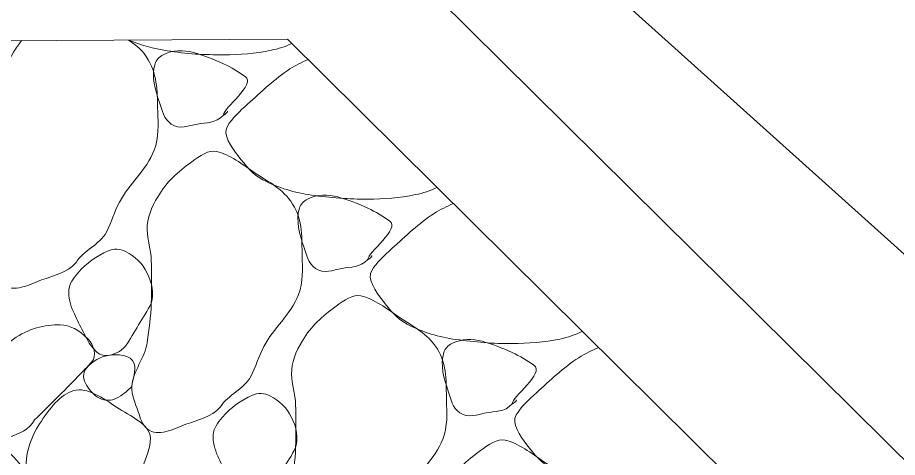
# Model space of a CAD drawing. Header units: feet. Extents: x 47819 to 50150, y 49272 to 50730.
# Drawn here: x 49398.87 to 49405.77, y 50345.95 to 50349.41 of the extents above; entities that cross this region are included whole.
import ezdxf

# ---------------------------------------------------------------- set-up
doc = ezdxf.new("R2010")
doc.units = ezdxf.units.FT
doc.header["$MEASUREMENT"] = 0
doc.layers.add('Level 30', color=1, linetype='Continuous', lineweight=0)
doc.layers.add('Level 45', color=1, linetype='Continuous', lineweight=0)

msp = doc.modelspace()

# ---------------------------------------------------------------- linework, layer by layer
at = {"layer": 'Level 30', "color": 5, "linetype": 'Continuous', "lineweight": 0}
msp.add_line((49414.4617, 50339.7862), (49402.8005, 50350.2676), dxfattribs=at)
at = {"layer": 'Level 30', "color": 1, "linetype": 'Continuous', "lineweight": 0}
for points, knots in [([(49399.3263, 50347.4845), (49399.2489, 50347.3998), (49399.1498, 50347.3817), (49399.0541, 50347.3466), (49398.9581, 50347.3114), (49398.8346, 50347.2416), (49398.75, 50347.3112), (49398.7081, 50347.3458), (49398.6975, 50347.3966), (49398.6793, 50347.4456), (49398.6549, 50347.5114), (49398.627, 50347.5786), (49398.6298, 50347.6436), (49398.6349, 50347.7602), (49398.7333, 50347.8695), (49398.75, 50347.99), (49398.7642, 50348.0917), (49398.7779, 50348.1946), (49398.7819, 50348.2976), (49398.7862, 50348.4107), (49398.7847, 50348.524), (49398.7819, 50348.637), (49398.7799, 50348.7166), (49398.7489, 50348.7952), (49398.75, 50348.8739), (49398.7513, 50348.9646), (49398.7849, 50349.0543), (49398.8349, 50349.1355), (49398.8548, 50349.1679), (49398.8749, 50349.1968), (49398.8979, 50349.2252)], [0, 0, 0, 0, 0.117092, 0.117092, 0.117092, 0.234546, 0.234546, 0.234546, 0.2928, 0.2928, 0.2928, 0.371108, 0.371108, 0.371108, 0.511828, 0.511828, 0.511828, 0.630482, 0.630482, 0.630482, 0.760715, 0.760715, 0.760715, 0.852423, 0.852423, 0.852423, 0.957959, 0.957959, 0.957959, 1, 1, 1, 1]), ([(49399.7368, 50349.2294), (49399.7969, 50349.1878), (49399.8519, 50349.1455), (49399.892, 50349.0754), (49399.9678, 50348.9429), (49399.9615, 50348.8054), (49399.9663, 50348.6689), (49399.9698, 50348.568), (49399.9772, 50348.4641), (49399.938, 50348.3648), (49399.8751, 50348.2057), (49399.7409, 50348.1), (49399.6657, 50347.9582), (49399.6261, 50347.8834), (49399.6023, 50347.7962), (49399.5632, 50347.7213), (49399.5125, 50347.6242), (49399.3812, 50347.5771), (49399.3263, 50347.4845)], [0, 0, 0, 0, 0.108235, 0.108235, 0.108235, 0.312873, 0.312873, 0.312873, 0.464067, 0.464067, 0.464067, 0.706335, 0.706335, 0.706335, 0.834135, 0.834135, 0.834135, 1, 1, 1, 1]), ([(49401.0185, 50349.2029), (49400.968, 50349.1768), (49400.9135, 50349.1614), (49400.8572, 50349.1497), (49400.7324, 50349.1237), (49400.6075, 50349.115), (49400.4824, 50349.1143), (49400.3352, 50349.1135), (49400.1876, 50349.12), (49400.0405, 50349.1462), (49399.9357, 50349.1648), (49399.833, 50349.1879), (49399.736, 50349.2294)], [0, 0, 0, 0, 0.130102, 0.130102, 0.130102, 0.41855, 0.41855, 0.41855, 0.758074, 0.758074, 0.758074, 1, 1, 1, 1]), ([(49400.4824, 50348.6406), (49400.4196, 50348.5732), (49400.3481, 50348.5834), (49400.2774, 50348.5699), (49400.2106, 50348.5571), (49400.136, 50348.5253), (49400.0723, 50348.5699), (49400.0124, 50348.6118), (49400.0018, 50348.6773), (49399.9804, 50348.7396), (49399.9465, 50348.8383), (49399.9149, 50348.946), (49399.945, 50349.0436), (49399.9544, 50349.074), (49399.9778, 50349.0986), (49400.0087, 50349.1143), (49400.0858, 50349.1535), (49400.1705, 50349.1534), (49400.2456, 50349.132), (49400.3255, 50349.1092), (49400.4038, 50349.08), (49400.4824, 50349.0436), (49400.5436, 50349.0153), (49400.6007, 50348.9798), (49400.6522, 50348.9446), (49400.7434, 50348.8823), (49400.4766, 50348.694), (49400.4824, 50348.6406), (49400.4832, 50348.6337), (49400.5272, 50348.6747), (49400.5143, 50348.6724)], [0, 0, 0, 0, 0.103475, 0.103475, 0.103475, 0.201297, 0.201297, 0.201297, 0.293367, 0.293367, 0.293367, 0.439391, 0.439391, 0.439391, 0.484772, 0.484772, 0.484772, 0.598088, 0.598088, 0.598088, 0.7187, 0.7187, 0.7187, 0.812423, 0.812423, 0.812423, 0.978533, 0.978533, 0.978533, 1, 1, 1, 1]), ([(49402.1593, 50348.0734), (49402.107, 50348.045), (49402.0497, 50348.0285), (49401.9907, 50348.0162), (49401.8659, 50347.9901), (49401.741, 50347.9823), (49401.6159, 50347.9808), (49401.4688, 50347.9792), (49401.3213, 50347.9921), (49401.174, 50348.0127), (49401.041, 50348.0313), (49400.9162, 50348.0675), (49400.7922, 50348.1329), (49400.7085, 50348.177), (49400.6562, 50348.2432), (49400.5977, 50348.3203), (49400.544, 50348.3911), (49400.4735, 50348.4878), (49400.5129, 50348.5536), (49400.5501, 50348.6159), (49400.6124, 50348.6732), (49400.672, 50348.7268), (49400.7813, 50348.8254), (49400.8816, 50348.9242), (49401.0043, 50349.0026), (49401.0498, 50349.0317), (49401.097, 50349.0561), (49401.1465, 50349.0761)], [0, 0, 0, 0, 0.064899, 0.064899, 0.064899, 0.202115, 0.202115, 0.202115, 0.363628, 0.363628, 0.363628, 0.50955, 0.50955, 0.50955, 0.607987, 0.607987, 0.607987, 0.698495, 0.698495, 0.698495, 0.784235, 0.784235, 0.784235, 0.941655, 0.941655, 0.941655, 1, 1, 1, 1]), ([(49400.4598, 50346.351), (49400.3824, 50346.2663), (49400.2833, 50346.2482), (49400.1876, 50346.2131), (49400.0916, 50346.1779), (49399.9681, 50346.1081), (49399.8835, 50346.1777), (49399.8416, 50346.2123), (49399.831, 50346.2631), (49399.8128, 50346.3121), (49399.7884, 50346.3779), (49399.7605, 50346.4452), (49399.7633, 50346.5101), (49399.7684, 50346.6267), (49399.8667, 50346.736), (49399.8835, 50346.8565), (49399.8977, 50346.9582), (49399.9114, 50347.0611), (49399.9153, 50347.1641), (49399.9197, 50347.2772), (49399.9182, 50347.3905), (49399.9153, 50347.5035), (49399.9133, 50347.5831), (49399.8852, 50347.6616), (49399.8835, 50347.7404), (49399.8816, 50347.8312), (49399.9165, 50347.9172), (49399.9684, 50348.0021), (49400.0401, 50348.1194), (49400.1199, 50348.1924), (49400.2335, 50348.2743), (49400.2966, 50348.3197), (49400.3656, 50348.3705), (49400.428, 50348.3556), (49400.5312, 50348.331), (49400.6316, 50348.2551), (49400.7321, 50348.1859), (49400.8421, 50348.1101), (49400.9484, 50348.0639), (49401.0255, 50347.942), (49401.109, 50347.8099), (49401.096, 50347.672), (49401.0998, 50347.5354), (49401.1025, 50347.4344), (49401.1107, 50347.3306), (49401.0715, 50347.2313), (49401.0086, 50347.0722), (49400.8744, 50346.9665), (49400.7992, 50346.8247), (49400.7596, 50346.75), (49400.7358, 50346.6627), (49400.6967, 50346.5878), (49400.646, 50346.4907), (49400.5147, 50346.4436), (49400.4598, 50346.351)], [0, 0, 0, 0, 0.054316, 0.054316, 0.054316, 0.108799, 0.108799, 0.108799, 0.135821, 0.135821, 0.135821, 0.172146, 0.172146, 0.172146, 0.237422, 0.237422, 0.237422, 0.292461, 0.292461, 0.292461, 0.352873, 0.352873, 0.352873, 0.395413, 0.395413, 0.395413, 0.444368, 0.444368, 0.444368, 0.51201, 0.51201, 0.51201, 0.549525, 0.549525, 0.549525, 0.611502, 0.611502, 0.611502, 0.679424, 0.679424, 0.679424, 0.752988, 0.752988, 0.752988, 0.80734, 0.80734, 0.80734, 0.894432, 0.894432, 0.894432, 0.940374, 0.940374, 0.940374, 1, 1, 1, 1]), ([(49401.6159, 50347.5071), (49401.5531, 50347.4397), (49401.4816, 50347.4499), (49401.4109, 50347.4364), (49401.3441, 50347.4236), (49401.2695, 50347.3918), (49401.2058, 50347.4364), (49401.1459, 50347.4783), (49401.1352, 50347.5438), (49401.1139, 50347.6061), (49401.08, 50347.7049), (49401.0484, 50347.8125), (49401.0785, 50347.9101), (49401.0879, 50347.9405), (49401.1113, 50347.9651), (49401.1422, 50347.9808), (49401.2193, 50348.0201), (49401.304, 50348.0199), (49401.3791, 50347.9985), (49401.4589, 50347.9758), (49401.5372, 50347.9465), (49401.6159, 50347.9101), (49401.6771, 50347.8818), (49401.7342, 50347.8463), (49401.7856, 50347.8111), (49401.8769, 50347.7488), (49401.6101, 50347.5605), (49401.6159, 50347.5071), (49401.6167, 50347.5002), (49401.6607, 50347.5412), (49401.6478, 50347.5389)], [0, 0, 0, 0, 0.103475, 0.103475, 0.103475, 0.201297, 0.201297, 0.201297, 0.293367, 0.293367, 0.293367, 0.439391, 0.439391, 0.439391, 0.484772, 0.484772, 0.484772, 0.598088, 0.598088, 0.598088, 0.7187, 0.7187, 0.7187, 0.812423, 0.812423, 0.812423, 0.978533, 0.978533, 0.978533, 1, 1, 1, 1]), ([(49403.3001, 50346.944), (49403.2459, 50346.9132), (49403.1859, 50346.8957), (49403.1242, 50346.8827), (49402.9994, 50346.8565), (49402.8745, 50346.8486), (49402.7494, 50346.8474), (49402.6022, 50346.8459), (49402.4548, 50346.8586), (49402.3075, 50346.8792), (49402.1744, 50346.8978), (49402.0497, 50346.934), (49401.9257, 50346.9994), (49401.842, 50347.0435), (49401.7897, 50347.1097), (49401.7312, 50347.1868), (49401.6774, 50347.2576), (49401.607, 50347.3544), (49401.6463, 50347.4201), (49401.6836, 50347.4824), (49401.7459, 50347.5396), (49401.8054, 50347.5933), (49401.9148, 50347.692), (49402.015, 50347.7907), (49402.1378, 50347.8691), (49402.1858, 50347.8997), (49402.2357, 50347.9252), (49402.2881, 50347.9459)], [0, 0, 0, 0, 0.067468, 0.067468, 0.067468, 0.203845, 0.203845, 0.203845, 0.364369, 0.364369, 0.364369, 0.509397, 0.509397, 0.509397, 0.607232, 0.607232, 0.607232, 0.697186, 0.697186, 0.697186, 0.7824, 0.7824, 0.7824, 0.938857, 0.938857, 0.938857, 1, 1, 1, 1]), ([(49399.9153, 50347.1641), (49399.8845, 50347.1019), (49399.8502, 50347.0507), (49399.8164, 50346.9944), (49399.7818, 50346.9371), (49399.7531, 50346.8808), (49399.7103, 50346.8247), (49399.6778, 50346.7822), (49399.6221, 50346.7602), (49399.5759, 50346.754), (49399.544, 50346.7497), (49399.5044, 50346.7607), (49399.4769, 50346.7894), (49399.4246, 50346.8439), (49399.4023, 50346.8996), (49399.3709, 50346.9591), (49399.3468, 50347.0047), (49399.3246, 50347.0496), (49399.3037, 50347.097), (49399.28, 50347.1505), (49399.2644, 50347.2113), (49399.2683, 50347.2667), (49399.2718, 50347.3152), (49399.3021, 50347.3582), (49399.3391, 50347.401), (49399.4106, 50347.4838), (49399.4868, 50347.5347), (49399.5759, 50347.5743), (49399.6178, 50347.5929), (49399.6712, 50347.5933), (49399.7138, 50347.5707), (49399.7879, 50347.5314), (49399.8451, 50347.479), (49399.8835, 50347.401), (49399.9218, 50347.3234), (49399.9383, 50347.2399), (49399.9153, 50347.1641)], [0, 0, 0, 0, 0.087607, 0.087607, 0.087607, 0.176844, 0.176844, 0.176844, 0.244543, 0.244543, 0.244543, 0.291416, 0.291416, 0.291416, 0.380653, 0.380653, 0.380653, 0.449046, 0.449046, 0.449046, 0.526343, 0.526343, 0.526343, 0.594042, 0.594042, 0.594042, 0.724902, 0.724902, 0.724902, 0.786407, 0.786407, 0.786407, 0.893425, 0.893425, 0.893425, 1, 1, 1, 1]), ([(49401.5933, 50345.2175), (49401.5159, 50345.1328), (49401.4168, 50345.1147), (49401.3211, 50345.0796), (49401.2251, 50345.0444), (49401.1016, 50344.9746), (49401.017, 50345.0442), (49400.9751, 50345.0788), (49400.9645, 50345.1296), (49400.9463, 50345.1786), (49400.9219, 50345.2444), (49400.894, 50345.3117), (49400.8968, 50345.3766), (49400.9019, 50345.4932), (49401.0002, 50345.6025), (49401.017, 50345.7231), (49401.0312, 50345.8247), (49401.0449, 50345.9276), (49401.0488, 50346.0306), (49401.0532, 50346.1437), (49401.0517, 50346.257), (49401.0488, 50346.3701), (49401.0468, 50346.4496), (49401.0187, 50346.5281), (49401.017, 50346.6069), (49401.0151, 50346.6977), (49401.0499, 50346.7837), (49401.1019, 50346.8686), (49401.1736, 50346.9859), (49401.2534, 50347.0589), (49401.367, 50347.1408), (49401.4301, 50347.1862), (49401.499, 50347.237), (49401.5615, 50347.2221), (49401.6647, 50347.1975), (49401.7651, 50347.1216), (49401.8655, 50347.0524), (49401.9756, 50346.9766), (49402.0819, 50346.9304), (49402.159, 50346.8085), (49402.2425, 50346.6764), (49402.2295, 50346.5385), (49402.2332, 50346.4019), (49402.236, 50346.3009), (49402.2442, 50346.1971), (49402.205, 50346.0978), (49402.1421, 50345.9387), (49402.0079, 50345.833), (49401.9327, 50345.6912), (49401.8931, 50345.6165), (49401.8693, 50345.5292), (49401.8302, 50345.4544), (49401.7795, 50345.3572), (49401.6482, 50345.3101), (49401.5933, 50345.2175)], [0, 0, 0, 0, 0.054316, 0.054316, 0.054316, 0.108799, 0.108799, 0.108799, 0.135821, 0.135821, 0.135821, 0.172146, 0.172146, 0.172146, 0.237422, 0.237422, 0.237422, 0.292461, 0.292461, 0.292461, 0.352873, 0.352873, 0.352873, 0.395413, 0.395413, 0.395413, 0.444368, 0.444368, 0.444368, 0.51201, 0.51201, 0.51201, 0.549525, 0.549525, 0.549525, 0.611502, 0.611502, 0.611502, 0.679424, 0.679424, 0.679424, 0.752988, 0.752988, 0.752988, 0.80734, 0.80734, 0.80734, 0.894432, 0.894432, 0.894432, 0.940374, 0.940374, 0.940374, 1, 1, 1, 1]), ([(49398.9996, 50346.2484), (49398.9593, 50346.1694), (49398.8738, 50346.1405), (49398.7946, 50346.107), (49398.7097, 50346.0711), (49398.6145, 50346.0532), (49398.5294, 50346.0752), (49398.4729, 50346.0898), (49398.4252, 50346.1233), (49398.3845, 50346.1777), (49398.344, 50346.2317), (49398.3313, 50346.2988), (49398.3526, 50346.351), (49398.3707, 50346.3951), (49398.3977, 50346.4376), (49398.4304, 50346.4782), (49398.5555, 50346.6337), (49398.664, 50346.7598), (49398.8335, 50346.8813), (49398.9478, 50346.9633), (49399.0807, 50346.9986), (49399.2012, 50346.9944), (49399.2769, 50346.9918), (49399.349, 50346.9533), (49399.4168, 50346.8848), (49399.4682, 50346.833), (49399.4889, 50346.7496), (49399.4487, 50346.7045), (49399.4135, 50346.6651), (49399.3768, 50346.6266), (49399.3391, 50346.5878), (49399.2259, 50346.4718), (49399.1128, 50346.3569), (49398.9996, 50346.2484)], [0, 0, 0, 0, 0.081972, 0.081972, 0.081972, 0.169857, 0.169857, 0.169857, 0.228285, 0.228285, 0.228285, 0.286248, 0.286248, 0.286248, 0.335334, 0.335334, 0.335334, 0.522907, 0.522907, 0.522907, 0.649504, 0.649504, 0.649504, 0.729114, 0.729114, 0.729114, 0.789367, 0.789367, 0.789367, 0.842044, 0.842044, 0.842044, 1, 1, 1, 1]), ([(49402.7494, 50346.3736), (49402.6866, 50346.3062), (49402.6151, 50346.3164), (49402.5444, 50346.3029), (49402.4775, 50346.2901), (49402.403, 50346.2584), (49402.3393, 50346.3029), (49402.2794, 50346.3448), (49402.2687, 50346.4103), (49402.2474, 50346.4726), (49402.2135, 50346.5714), (49402.1819, 50346.679), (49402.212, 50346.7766), (49402.2214, 50346.807), (49402.2448, 50346.8316), (49402.2757, 50346.8474), (49402.3528, 50346.8866), (49402.4375, 50346.8864), (49402.5126, 50346.865), (49402.5924, 50346.8423), (49402.6707, 50346.8131), (49402.7494, 50346.7766), (49402.8106, 50346.7483), (49402.8677, 50346.7128), (49402.9191, 50346.6776), (49403.0104, 50346.6153), (49402.7436, 50346.427), (49402.7494, 50346.3736), (49402.7502, 50346.3667), (49402.7942, 50346.4077), (49402.7813, 50346.4054)], [0, 0, 0, 0, 0.103475, 0.103475, 0.103475, 0.201297, 0.201297, 0.201297, 0.293367, 0.293367, 0.293367, 0.439391, 0.439391, 0.439391, 0.484772, 0.484772, 0.484772, 0.598088, 0.598088, 0.598088, 0.7187, 0.7187, 0.7187, 0.812423, 0.812423, 0.812423, 0.978533, 0.978533, 0.978533, 1, 1, 1, 1]), ([(49404.4407, 50345.8147), (49404.3847, 50345.7815), (49404.3221, 50345.7628), (49404.2577, 50345.7492), (49404.1329, 50345.723), (49404.008, 50345.7149), (49403.8829, 50345.7139), (49403.7357, 50345.7126), (49403.5882, 50345.7251), (49403.441, 50345.7457), (49403.3079, 50345.7643), (49403.1832, 50345.8005), (49403.0591, 50345.8659), (49402.9755, 50345.91), (49402.9232, 50345.9762), (49402.8647, 50346.0533), (49402.8109, 50346.1241), (49402.7405, 50346.2209), (49402.7798, 50346.2866), (49402.8171, 50346.3489), (49402.8794, 50346.4061), (49402.9389, 50346.4599), (49403.0483, 50346.5586), (49403.1483, 50346.6573), (49403.2713, 50346.7356), (49403.3218, 50346.7678), (49403.3745, 50346.7943), (49403.4298, 50346.8155)], [0, 0, 0, 0, 0.069985, 0.069985, 0.069985, 0.205533, 0.205533, 0.205533, 0.365083, 0.365083, 0.365083, 0.50923, 0.50923, 0.50923, 0.60647, 0.60647, 0.60647, 0.695878, 0.695878, 0.695878, 0.780575, 0.780575, 0.780575, 0.936081, 0.936081, 0.936081, 1, 1, 1, 1]), ([(49399.7633, 50346.5101), (49399.7253, 50346.4719), (49399.6873, 50346.4422), (49399.6431, 50346.4181), (49399.6039, 50346.3968), (49399.5506, 50346.3968), (49399.5088, 50346.4181), (49399.4636, 50346.4412), (49399.4318, 50346.4782), (49399.4062, 50346.5207), (49399.3826, 50346.56), (49399.372, 50346.6162), (49399.4062, 50346.655), (49399.4563, 50346.7118), (49399.5167, 50346.7428), (49399.5759, 50346.754), (49399.6407, 50346.7663), (49399.7596, 50346.7614), (49399.781, 50346.6904), (49399.799, 50346.6305), (49399.7668, 50346.5704), (49399.7633, 50346.5101)], [0, 0, 0, 0, 0.13075, 0.13075, 0.13075, 0.246831, 0.246831, 0.246831, 0.372114, 0.372114, 0.372114, 0.488195, 0.488195, 0.488195, 0.657947, 0.657947, 0.657947, 0.84346, 0.84346, 0.84346, 1, 1, 1, 1]), ([(49399.7775, 50345.6686), (49399.6934, 50345.6003), (49399.6039, 50345.572), (49399.5088, 50345.5343), (49399.4199, 50345.499), (49399.3257, 50345.4644), (49399.2365, 50345.4671), (49399.1586, 50345.4694), (49399.0923, 50345.5239), (49399.0315, 50345.6014), (49398.9522, 50345.7025), (49398.9269, 50345.8044), (49398.9325, 50345.9055), (49398.9382, 50346.0094), (49398.971, 50346.113), (49399.0385, 50346.2166), (49399.1156, 50346.3348), (49399.1997, 50346.4496), (49399.3072, 50346.4782), (49399.4106, 50346.5057), (49399.5354, 50346.4207), (49399.6431, 50346.3474), (49399.7508, 50346.2742), (49399.9064, 50346.2174), (49399.9083, 50346.1035), (49399.9095, 50346.0284), (49399.8738, 50345.9486), (49399.8482, 50345.8737), (49399.8248, 50345.8053), (49399.8001, 50345.7372), (49399.7775, 50345.6686)], [0, 0, 0, 0, 0.099321, 0.099321, 0.099321, 0.192025, 0.192025, 0.192025, 0.273076, 0.273076, 0.273076, 0.378794, 0.378794, 0.378794, 0.48747, 0.48747, 0.48747, 0.61146, 0.61146, 0.61146, 0.73063, 0.73063, 0.73063, 0.849753, 0.849753, 0.849753, 0.928287, 0.928287, 0.928287, 1, 1, 1, 1]), ([(49401.0488, 50346.0306), (49401.018, 50345.9684), (49400.9837, 50345.9172), (49400.9498, 50345.8609), (49400.9153, 50345.8036), (49400.8866, 50345.7473), (49400.8438, 50345.6912), (49400.8113, 50345.6487), (49400.7555, 50345.6267), (49400.7094, 50345.6205), (49400.6775, 50345.6162), (49400.6379, 50345.6272), (49400.6104, 50345.6559), (49400.5581, 50345.7104), (49400.5358, 50345.7661), (49400.5044, 50345.8256), (49400.4803, 50345.8712), (49400.4581, 50345.9161), (49400.4372, 50345.9635), (49400.4135, 50346.017), (49400.3979, 50346.0778), (49400.4018, 50346.1332), (49400.4053, 50346.1817), (49400.4356, 50346.2247), (49400.4725, 50346.2675), (49400.5441, 50346.3503), (49400.6203, 50346.4012), (49400.7094, 50346.4408), (49400.7513, 50346.4594), (49400.8047, 50346.4599), (49400.8473, 50346.4372), (49400.9214, 50346.3979), (49400.9786, 50346.3455), (49401.017, 50346.2675), (49401.0553, 50346.1899), (49401.0718, 50346.1064), (49401.0488, 50346.0306)], [0, 0, 0, 0, 0.087607, 0.087607, 0.087607, 0.176844, 0.176844, 0.176844, 0.244543, 0.244543, 0.244543, 0.291416, 0.291416, 0.291416, 0.380653, 0.380653, 0.380653, 0.449046, 0.449046, 0.449046, 0.526343, 0.526343, 0.526343, 0.594042, 0.594042, 0.594042, 0.724902, 0.724902, 0.724902, 0.786407, 0.786407, 0.786407, 0.893425, 0.893425, 0.893425, 1, 1, 1, 1]), ([(49398.1405, 50344.0387), (49398.066, 50343.9312), (49397.9485, 50343.913), (49397.84, 50343.8938), (49397.6853, 50343.8664), (49397.5206, 50343.8672), (49397.3662, 50343.9362), (49397.1613, 50344.0278), (49396.9831, 50344.161), (49396.8889, 50344.3499), (49396.7923, 50344.5437), (49396.8675, 50344.81), (49396.9915, 50344.9898), (49397.0742, 50345.1097), (49397.1568, 50345.2276), (49397.2637, 50345.3257), (49397.431, 50345.4792), (49397.6063, 50345.6206), (49397.7728, 50345.7711), (49397.8553, 50345.8457), (49397.9074, 50345.9374), (49398.0097, 50346.008), (49398.1164, 50346.0817), (49398.2377, 50346.0664), (49398.3526, 50346.0752), (49398.4765, 50346.0846), (49398.6037, 50346.1126), (49398.7274, 50346.0398), (49398.8921, 50345.943), (49398.9736, 50345.782), (49398.9996, 50345.6191), (49399.0148, 50345.5242), (49399.0038, 50345.4187), (49398.9643, 50345.3292), (49398.8815, 50345.1416), (49398.7946, 50344.9598), (49398.6921, 50344.7812), (49398.5847, 50344.5943), (49398.4932, 50344.4007), (49398.3491, 50344.2402), (49398.2839, 50344.1676), (49398.2118, 50344.1043), (49398.1405, 50344.0387)], [0, 0, 0, 0, 0.050597, 0.050597, 0.050597, 0.122728, 0.122728, 0.122728, 0.218507, 0.218507, 0.218507, 0.316787, 0.316787, 0.316787, 0.38235, 0.38235, 0.38235, 0.484937, 0.484937, 0.484937, 0.535738, 0.535738, 0.535738, 0.588733, 0.588733, 0.588733, 0.645816, 0.645816, 0.645816, 0.721809, 0.721809, 0.721809, 0.766098, 0.766098, 0.766098, 0.85889, 0.85889, 0.85889, 0.956017, 0.956017, 0.956017, 1, 1, 1, 1]), ([(49402.7268, 50344.084), (49402.6494, 50343.9993), (49402.5503, 50343.9812), (49402.4546, 50343.9461), (49402.3585, 50343.9109), (49402.2351, 50343.8411), (49402.1505, 50343.9107), (49402.1086, 50343.9453), (49402.0979, 50343.9961), (49402.0798, 50344.0451), (49402.0554, 50344.1109), (49402.0275, 50344.1782), (49402.0303, 50344.2431), (49402.0354, 50344.3597), (49402.1337, 50344.469), (49402.1505, 50344.5896), (49402.1647, 50344.6912), (49402.1784, 50344.7942), (49402.1823, 50344.8972), (49402.1867, 50345.0102), (49402.1852, 50345.1235), (49402.1823, 50345.2366), (49402.1803, 50345.3161), (49402.1522, 50345.3946), (49402.1505, 50345.4734), (49402.1486, 50345.5642), (49402.1834, 50345.6502), (49402.2354, 50345.7351), (49402.3071, 50345.8524), (49402.3869, 50345.9254), (49402.5005, 50346.0073), (49402.5636, 50346.0527), (49402.6325, 50346.1036), (49402.695, 50346.0886), (49402.7982, 50346.064), (49402.8986, 50345.9881), (49402.999, 50345.9189), (49403.1091, 50345.8431), (49403.2154, 50345.7969), (49403.2925, 50345.675), (49403.376, 50345.5429), (49403.363, 50345.405), (49403.3667, 50345.2684), (49403.3695, 50345.1674), (49403.3777, 50345.0636), (49403.3385, 50344.9643), (49403.2756, 50344.8052), (49403.1414, 50344.6995), (49403.0662, 50344.5577), (49403.0266, 50344.483), (49403.0028, 50344.3957), (49402.9637, 50344.3209), (49402.913, 50344.2238), (49402.7817, 50344.1766), (49402.7268, 50344.084)], [0, 0, 0, 0, 0.054316, 0.054316, 0.054316, 0.108799, 0.108799, 0.108799, 0.135821, 0.135821, 0.135821, 0.172146, 0.172146, 0.172146, 0.237422, 0.237422, 0.237422, 0.292461, 0.292461, 0.292461, 0.352873, 0.352873, 0.352873, 0.395413, 0.395413, 0.395413, 0.444368, 0.444368, 0.444368, 0.51201, 0.51201, 0.51201, 0.549525, 0.549525, 0.549525, 0.611502, 0.611502, 0.611502, 0.679424, 0.679424, 0.679424, 0.752988, 0.752988, 0.752988, 0.80734, 0.80734, 0.80734, 0.894432, 0.894432, 0.894432, 0.940374, 0.940374, 0.940374, 1, 1, 1, 1])]:
    msp.add_open_spline(points, degree=3, knots=knots, dxfattribs=at)
at = {"layer": 'Level 45', "color": 5, "linetype": 'Continuous', "lineweight": 0}
for p, q in [((49400.9779, 50350.7356), (49418.0761, 50333.8074)), ((49400.9854, 50349.2356), (49371.5691, 50349.0886)), ((49417.3299, 50333.0536), (49400.9854, 50349.2356))]:
    msp.add_line(p, q, dxfattribs=at)

doc.saveas('drawing.dxf')
